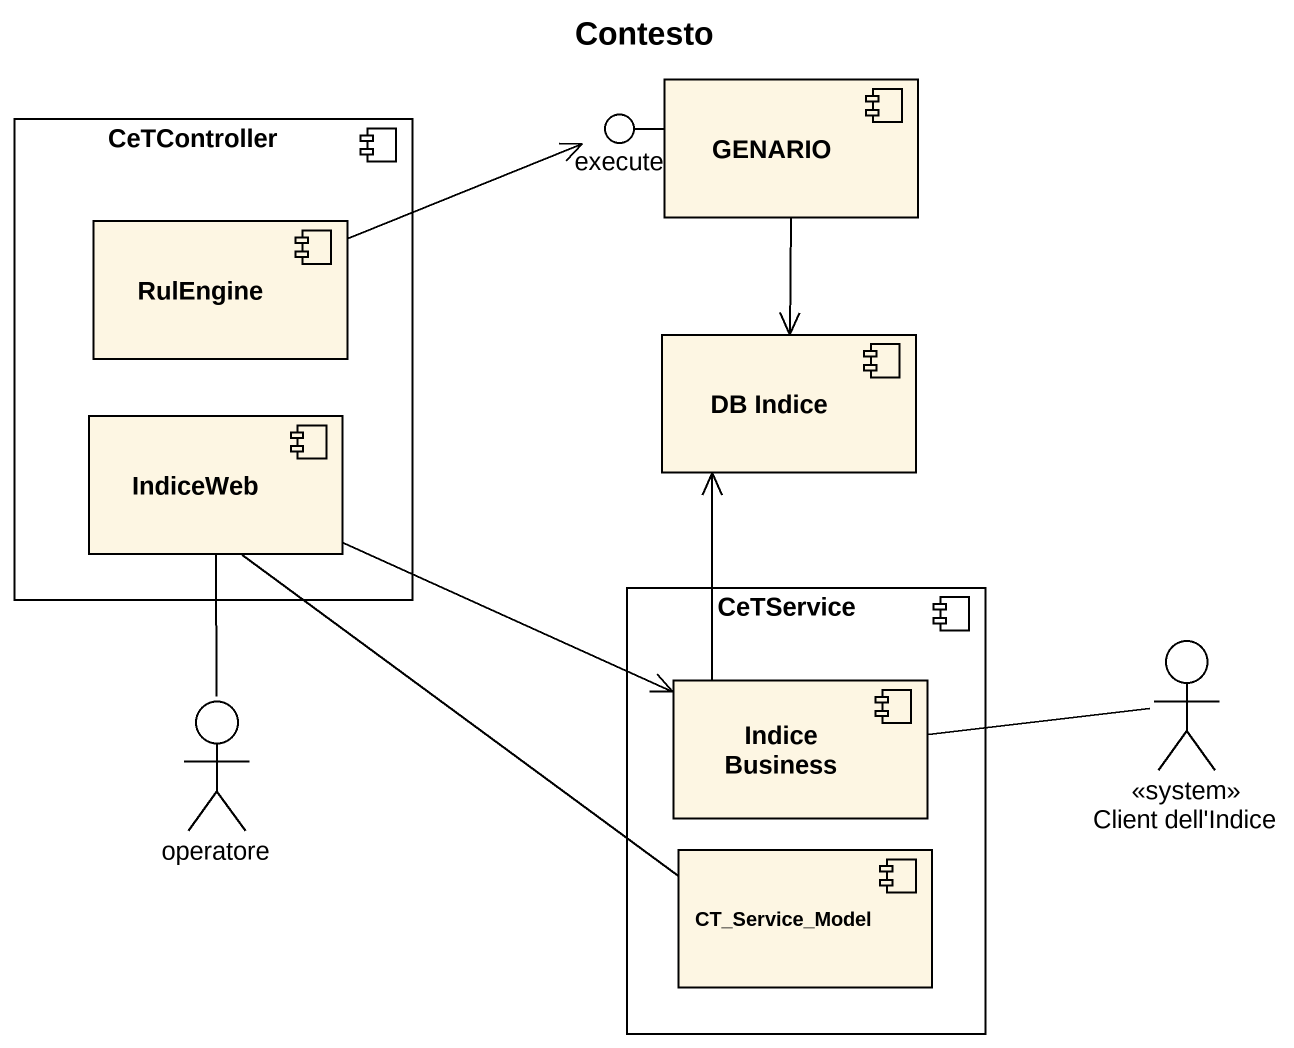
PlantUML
@startuml
title Contesto
() execute
component GENARIO
component CeTController {
  component RulEngine
  component IndiceWeb
}
component "DB Indice" as DB_Indice
component CeTService {
  component "Indice Business" as Indice_Business
  component CT_Service_Model
}
actor operatore
actor "Client dell'Indice" as Client_dell_Indice <<system>>
GENARIO -left- execute
GENARIO --> DB_Indice
RulEngine -right-> execute
IndiceWeb -right-> Indice_Business
IndiceWeb -- CT_Service_Model
operatore -up- IndiceWeb
Indice_Business -up-> DB_Indice
Client_dell_Indice -left- Indice_Business
@enduml
